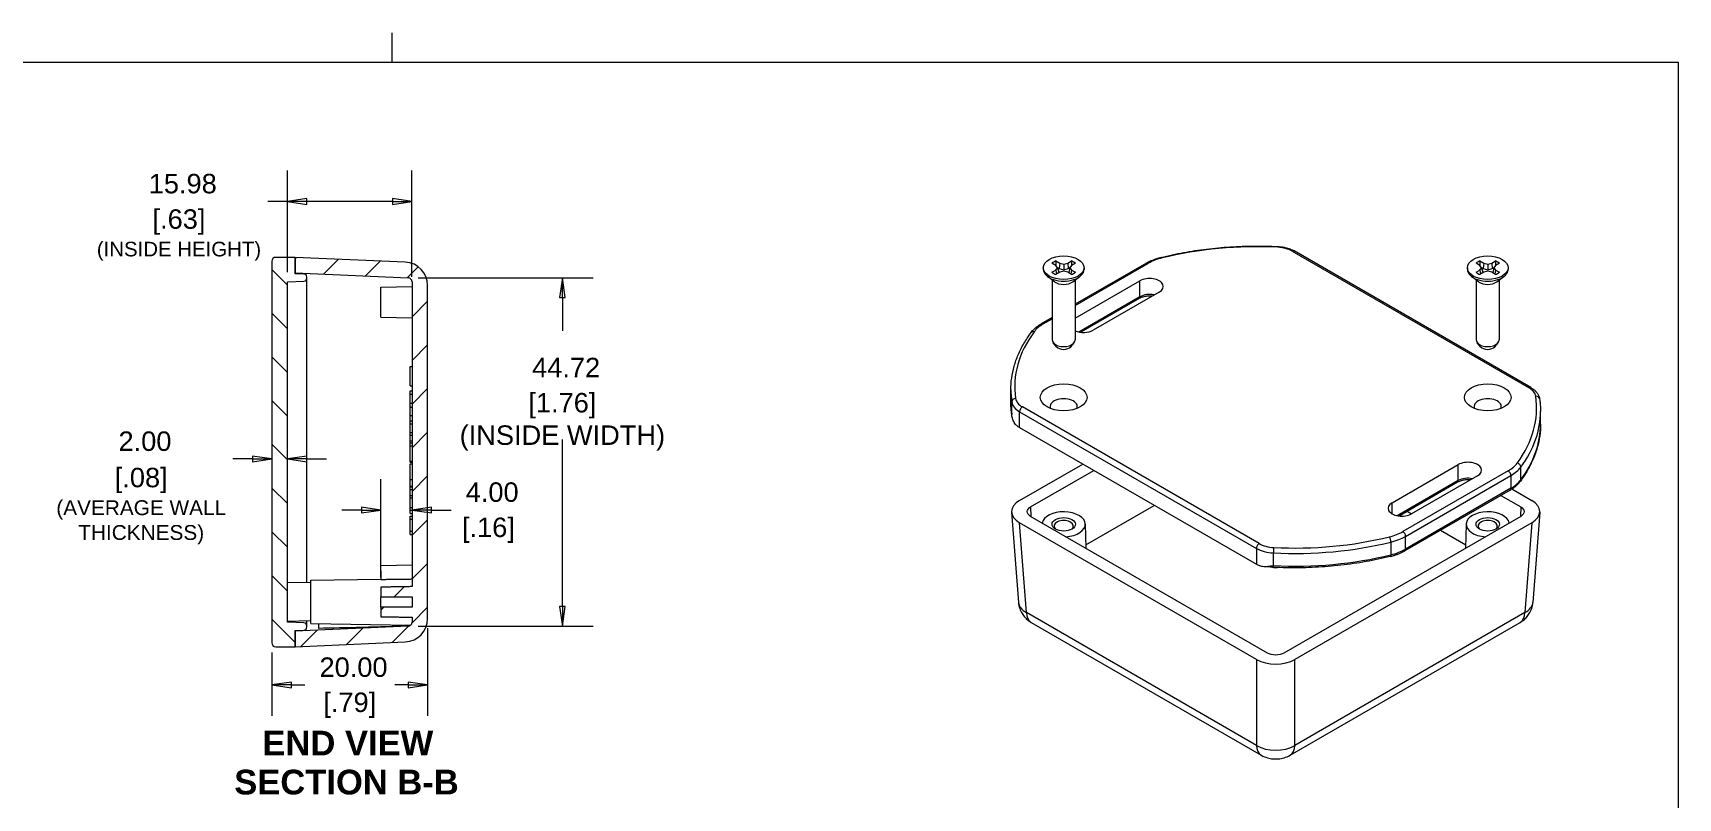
# Model space of a CAD drawing. Header units: millimetres. Extents: x 6 to 343, y 6 to 264.
# Drawn here: x 128.5 to 339.7, y 165.9 to 264.1 of the extents above; entities that cross this region are included whole.
import ezdxf

# ---------------------------------------------------------------- set-up
doc = ezdxf.new("R2010")
doc.units = ezdxf.units.MM
doc.header["$LTSCALE"] = 1.25
for name, color, linetype, lineweight in [('Dimension (ANSI)', 7, 'Continuous', 9), ('Hatch (ANSI)', 7, 'Continuous', 9), ('Sketch Geometry (ANSI)', 7, 'Continuous', 9), ('Symbol (ANSI)', 7, 'Continuous', 9), ('Visible (ANSI)', 7, 'Continuous', 9), ('Visible Narrow (ANSI)', 7, 'Continuous', 9)]:
    doc.layers.add(name, color=color, linetype=linetype, lineweight=lineweight)
doc.styles.add('Label Text (ANSI)', font='arialbd.ttf')
doc.styles.add('Note Text (ANSI)', font='arial.ttf')
doc.dimstyles.new('Default - mm (ANSI)', dxfattribs={"dimscale": 1.25, "dimtxt": 2, "dimasz": 2, "dimexe": 3.175, "dimexo": 1, "dimgap": 0.8, "dimtad": 0, "dimtih": 1, "dimtoh": 1, "dimrnd": 1e-08, "dimzin": 4, "dimdsep": 46, "dimtxsty": 'Note Text (ANSI)', "dimblk": 'Filled-1', "dimcen": 0.09, "dimdle": 10, "dimclrd": 256, "dimclre": 256, "dimclrt": 256, "dimadec": 1, "dimazin": 0, "dimtfac": 1.524, "dimtofl": 0, "dimtmove": 0, "dimatfit": 3, "dimfxl": 0, "dimtolj": 1, "dimtzin": 0, "dimlwd": -1, "dimlwe": -1, "dimarcsym": 0})

# ---------------------------------------------------------------- blocks, each defined once
blk = doc.blocks.new('Borders Default Border')
at = {"layer": 'Sketch Geometry (ANSI)'}
blk.add_line((139.7, 208.28), (139.7, 211.3), dxfattribs=at)
at = {"layer": 'Sketch Geometry (ANSI)', "flags": 128}
blk.add_lwpolyline([(7.62, 7.62), (7.62, 208.28), (271.78, 208.28), (271.78, 7.62), (7.62, 7.62)], dxfattribs=at)
blk = doc.blocks.new('Filled-1')
at = {"color": 0}
for p, q in [((0, 0), (-1, 0.15)), ((-1, 0.15), (-1, -0.15)), ((-1, 0), (0, 0)), ((-1, -0.15), (0, 0))]:
    blk.add_line(p, q, dxfattribs=at)
at = {"color": 0, "flags": 128}
blk.add_lwpolyline([(-1, -0.15), (0, 0), (-1, 0.15), (-1, -0.15)], dxfattribs=at)
at = {"color": 0}
blk.add_solid([(-1, -0.15), (0, 0), (-1, 0.15), (-1, -0.15)], dxfattribs=at)
blk = doc.blocks.new('*D9')
at = {"layer": 'Defpoints', "color": 0, "transparency": 16777216}
for p in [(177.14, 242.47), (161.16, 232.16), (177.14, 231.54)]:
    blk.add_point(p, dxfattribs=at)
at = {"layer": 'Dimension (ANSI)', "transparency": 16777216}
for p, q in [((161.16, 233.41), (161.16, 246.44)), ((177.14, 232.79), (177.14, 246.44)), ((161.16, 242.47), (158.66, 242.47)), ((174.64, 242.47), (163.66, 242.47))]:
    blk.add_line(p, q, dxfattribs=at)
at = {"layer": 'Dimension (ANSI)', "transparency": 16777216, "xscale": 2.5, "yscale": 2.5, "zscale": 2.5, "rotation": 180}
blk.add_blockref('Filled-1', (161.16, 242.47), dxfattribs=at)
at = {"layer": 'Dimension (ANSI)', "transparency": 16777216, "xscale": 2.5, "yscale": 2.5, "zscale": 2.5}
blk.add_blockref('Filled-1', (177.14, 242.47), dxfattribs=at)
at = {"layer": 'Dimension (ANSI)', "transparency": 16777216, "char_height": 2.5, "attachment_point": 5, "style": 'Note Text (ANSI)'}
for s, insert in [('\\A1; 15.98', (147.23, 244.75)), ('\\A1;[.63]{\\P\\fArial|b0|i0;\\H1.8750;(INSIDE HEIGHT)}', (147.23, 238.16))]:
    blk.add_mtext(s, dxfattribs=dict(at, insert=insert))
blk = doc.blocks.new('*D10')
at = {"layer": 'Defpoints', "color": 0, "transparency": 16777216}
for p in [(176.68, 232.66), (176.68, 187.94), (196.46, 187.94)]:
    blk.add_point(p, dxfattribs=at)
at = {"layer": 'Dimension (ANSI)', "transparency": 16777216}
for p, q in [((177.93, 232.66), (200.43, 232.66)), ((196.46, 230.16), (196.46, 225.88)), ((196.46, 190.44), (196.46, 211.91)), ((177.93, 187.94), (200.43, 187.94))]:
    blk.add_line(p, q, dxfattribs=at)
at = {"layer": 'Dimension (ANSI)', "transparency": 16777216, "xscale": 2.5, "yscale": 2.5, "zscale": 2.5}
for p, rotation in [((196.46, 232.66), 90), ((196.46, 187.94), 270)]:
    blk.add_blockref('Filled-1', p, dxfattribs=dict(at, rotation=rotation))
at = {"layer": 'Dimension (ANSI)', "transparency": 16777216, "char_height": 2.5, "attachment_point": 5, "style": 'Note Text (ANSI)'}
for s, insert in [('\\A1; 44.72{\\fArial|b0|i0;\\H1.9108;}', (196.46, 221.15)), ('\\A1;[1.76]{\\P(INSIDE WIDTH)}', (196.46, 214.17))]:
    blk.add_mtext(s, dxfattribs=dict(at, insert=insert))
blk = doc.blocks.new('*D32')
at = {"layer": 'Defpoints', "color": 0, "transparency": 16777216}
for p in [(159.16, 214.49), (161.16, 214.07), (159.16, 209.4)]:
    blk.add_point(p, dxfattribs=at)
at = {"layer": 'Dimension (ANSI)', "transparency": 16777216}
for p, q in [((156.66, 209.4), (154.16, 209.4)), ((163.66, 209.4), (166.16, 209.4))]:
    blk.add_line(p, q, dxfattribs=at)
at = {"layer": 'Dimension (ANSI)', "transparency": 16777216, "xscale": 2.5, "yscale": 2.5, "zscale": 2.5}
blk.add_blockref('Filled-1', (159.16, 209.4), dxfattribs=at)
at = {"layer": 'Dimension (ANSI)', "transparency": 16777216, "xscale": 2.5, "yscale": 2.5, "zscale": 2.5, "rotation": 180}
blk.add_blockref('Filled-1', (161.16, 209.4), dxfattribs=at)
at = {"layer": 'Dimension (ANSI)', "transparency": 16777216, "char_height": 2.5, "attachment_point": 5, "style": 'Note Text (ANSI)'}
for s, insert in [('\\A1; 2.00', (142.38, 211.67)), ('\\A1;[.08]{\\P\\fArial|b0|i0;\\H1.9108;(AVERAGE WALL\\PTHICKNESS)}', (142.38, 203.35))]:
    blk.add_mtext(s, dxfattribs=dict(at, insert=insert))
blk = doc.blocks.new('*D33')
at = {"layer": 'Defpoints', "color": 0, "transparency": 16777216}
for p in [(179.16, 188.91), (159.16, 185.79), (179.16, 180.38)]:
    blk.add_point(p, dxfattribs=at)
at = {"layer": 'Dimension (ANSI)', "transparency": 16777216}
for p, q in [((179.16, 187.66), (179.16, 176.41)), ((159.16, 184.54), (159.16, 176.41)), ((161.66, 180.38), (163.38, 180.38)), ((176.66, 180.38), (174.93, 180.38))]:
    blk.add_line(p, q, dxfattribs=at)
at = {"layer": 'Dimension (ANSI)', "transparency": 16777216, "xscale": 2.5, "yscale": 2.5, "zscale": 2.5, "rotation": 180}
blk.add_blockref('Filled-1', (159.16, 180.38), dxfattribs=at)
at = {"layer": 'Dimension (ANSI)', "transparency": 16777216, "xscale": 2.5, "yscale": 2.5, "zscale": 2.5}
blk.add_blockref('Filled-1', (179.16, 180.38), dxfattribs=at)
at = {"layer": 'Dimension (ANSI)', "transparency": 16777216, "char_height": 2.5, "attachment_point": 5, "style": 'Note Text (ANSI)'}
for s, insert in [('\\A1; 20.00', (169.16, 182.65)), ('\\A1;[.79]', (169.16, 177.78))]:
    blk.add_mtext(s, dxfattribs=dict(at, insert=insert))
blk = doc.blocks.new('*D38')
at = {"layer": 'Defpoints', "color": 0, "transparency": 16777216}
for p in [(177.16, 202.85), (173.16, 192.94), (177.16, 188.43)]:
    blk.add_point(p, dxfattribs=at)
at = {"layer": 'Dimension (ANSI)', "transparency": 16777216}
for p, q in [((173.16, 194.19), (173.16, 206.82)), ((170.66, 202.85), (168.16, 202.85)), ((179.66, 202.85), (182.16, 202.85))]:
    blk.add_line(p, q, dxfattribs=at)
at = {"layer": 'Dimension (ANSI)', "transparency": 16777216, "xscale": 2.5, "yscale": 2.5, "zscale": 2.5}
blk.add_blockref('Filled-1', (173.16, 202.85), dxfattribs=at)
at = {"layer": 'Dimension (ANSI)', "transparency": 16777216, "xscale": 2.5, "yscale": 2.5, "zscale": 2.5, "rotation": 180}
blk.add_blockref('Filled-1', (177.16, 202.85), dxfattribs=at)
at = {"layer": 'Dimension (ANSI)', "transparency": 16777216, "char_height": 2.5, "attachment_point": 5, "style": 'Note Text (ANSI)'}
for s, insert in [('\\A1; 4.00', (186.96, 205.13)), ('\\A1;[.16]', (186.96, 200.25))]:
    blk.add_mtext(s, dxfattribs=dict(at, insert=insert))

msp = doc.modelspace()

# ---------------------------------------------------------------- hatches: boundary and pattern name
at = {"layer": 'Hatch (ANSI)'}
h = msp.add_hatch(dxfattribs=at)
h.set_pattern_fill('ANSI31', color=256, scale=31.75, angle=90.00021, style=0)
h.set_pattern_definition([(135.0002, (0, 0), (-2.80632, -2.80634), [])])
edge = h.paths.add_edge_path()
edge.add_ellipse((163.2558, 187.9559), major_axis=(0.4, 0), ratio=1, start_angle=0, end_angle=88)
edge.add_line((163.2698, 188.3557), (161.1558, 188.4295))
edge.add_line((161.1558, 188.4295), (161.1558, 232.1597))
edge.add_line((161.1558, 232.1597), (163.2698, 232.2335))
edge.add_ellipse((163.2558, 232.6333), major_axis=(0.014, -0.3998), ratio=1, start_angle=0, end_angle=88)
edge.add_line((163.6558, 232.6333), (163.6558, 232.7559))
edge.add_ellipse((163.2558, 232.7559), major_axis=(0.4, 0), ratio=1, start_angle=0, end_angle=88)
edge.add_line((163.2698, 233.1557), (162.1558, 233.1946))
edge.add_line((162.1558, 233.1946), (162.1558, 233.2946))
edge.add_line((162.1558, 233.2946), (162.1558, 235.2946))
edge.add_line((162.1558, 235.2946), (159.6558, 235.2946))
edge.add_ellipse((159.6558, 234.7946), major_axis=(0, 0.5), ratio=1, start_angle=0, end_angle=90)
edge.add_line((159.1558, 234.7946), (159.1558, 185.7946))
edge.add_ellipse((159.6558, 185.7946), major_axis=(-0.5, 0), ratio=1, start_angle=0, end_angle=90)
edge.add_line((159.6558, 185.2946), (162.1558, 185.2946))
edge.add_line((162.1558, 185.2946), (162.1558, 187.2946))
edge.add_line((162.1558, 187.2946), (162.1558, 187.3946))
edge.add_line((162.1558, 187.3946), (163.2698, 187.4335))
edge.add_ellipse((163.2558, 187.8333), major_axis=(0.014, -0.3998), ratio=1, start_angle=0, end_angle=88)
edge.add_line((163.6558, 187.8333), (163.6558, 187.9559))
h = msp.add_hatch(dxfattribs=at)
h.set_pattern_fill('ANSI31', color=256, scale=31.75, style=0)
h.set_pattern_definition([(45, (0, 0), (-2.80633, 2.80633), [])])
edge = h.paths.add_edge_path()
edge.add_line((177.1558, 190.3903), (173.1558, 190.3903))
edge.add_line((173.1558, 190.3903), (173.1558, 189.1496))
edge.add_line((173.1558, 189.1496), (177.1558, 189.0785))
edge.add_line((177.1558, 189.0785), (177.1558, 188.4282))
edge.add_ellipse((176.6558, 188.4282), major_axis=(0.5, 0), ratio=1, start_angle=272.5, end_angle=360, ccw=False)
edge.add_line((176.6776, 187.9286), (162.1558, 187.2946))
edge.add_line((162.1558, 187.2946), (162.1558, 185.2946))
edge.add_line((162.1558, 185.2946), (176.2867, 185.9116))
edge.add_ellipse((176.1558, 188.9087), major_axis=(0.1309, -2.9971), ratio=1, start_angle=0, end_angle=87.5)
edge.add_line((179.1558, 188.9087), (179.1558, 231.6805))
edge.add_ellipse((176.1558, 231.6805), major_axis=(3, 0), ratio=1, start_angle=0, end_angle=87.5)
edge.add_line((176.2867, 234.6776), (162.1558, 235.2946))
edge.add_line((162.1558, 235.2946), (162.1558, 233.2946))
edge.add_line((162.1558, 233.2946), (176.6776, 232.6606))
edge.add_ellipse((176.6558, 232.161), major_axis=(0.0218, 0.4995), ratio=1, start_angle=272.5, end_angle=360, ccw=False)
edge.add_line((177.1558, 232.161), (177.1558, 193.0107))
edge.add_line((177.1558, 193.0107), (173.1558, 192.9396))
edge.add_line((173.1558, 192.9396), (173.1558, 191.6989))
edge.add_line((173.1558, 191.6989), (177.1558, 191.6989))
edge.add_line((177.1558, 191.6989), (177.1558, 190.3903))

# ---------------------------------------------------------------- linework, layer by layer
at = {"layer": 'Visible (ANSI)'}
for p, q in [((159.1558, 234.7946), (159.1558, 185.7946)), ((162.1558, 235.2946), (159.6558, 235.2946)), ((176.2867, 234.6776), (162.1558, 235.2946)), ((162.1558, 235.2946), (162.1558, 233.2946)), ((162.1558, 233.1946), (162.1558, 235.2946)), ((259.815, 234.2573), (259.3301, 234.5373)), ((259.833, 234.8276), (260.3179, 234.5477)), ((260.3179, 234.5477), (260.2407, 233.8604)), ((260.3179, 234.5477), (260.8317, 234.4169)), ((260.8317, 234.4169), (261.3455, 234.5477)), ((261.3455, 234.5477), (261.8304, 234.8276)), ((261.3455, 234.5477), (261.4227, 233.8604)), ((262.3333, 234.5373), (261.8484, 234.2573)), ((271.4764, 234.5672), (262.3049, 229.272)), ((320.8322, 218.5608), (290.4266, 236.1155)), ((314.2622, 234.2573), (313.7773, 234.5373)), ((314.2802, 234.8276), (314.7651, 234.5477)), ((314.7651, 234.5477), (314.6879, 233.8604)), ((314.7651, 234.5477), (315.2789, 234.4169)), ((315.2789, 234.4169), (315.7927, 234.5477)), ((315.7927, 234.5477), (316.2776, 234.8276)), ((315.7927, 234.5477), (315.8699, 233.8604)), ((316.7805, 234.5373), (316.2956, 234.2573)), ((162.1558, 233.2946), (176.6776, 232.6606)), ((163.2698, 233.1557), (162.1558, 233.1946)), ((163.6558, 232.6333), (163.6558, 232.7559)), ((163.6558, 231.7946), (163.6558, 232.6333)), ((258.2155, 233.9607), (258.2155, 233.7533)), ((259.6697, 232.1569), (258.7681, 232.8248)), ((259.3301, 233.3841), (259.815, 233.6641)), ((259.3585, 232.3874), (259.3585, 224.6903)), ((260.0414, 233.9607), (259.815, 234.2573)), ((259.815, 233.6641), (260.0414, 233.9607)), ((259.815, 233.6641), (259.9045, 233.135)), ((260.3179, 233.3737), (259.833, 233.0937)), ((260.0213, 233.987), (260.2407, 233.8604)), ((260.0414, 233.9607), (260.1883, 233.3385)), ((260.1341, 233.2676), (260.1883, 233.3385)), ((260.2407, 233.8604), (260.8317, 233.71)), ((260.8317, 233.5044), (260.3179, 233.3737)), ((260.8317, 234.4169), (260.8317, 233.71)), ((260.8317, 233.71), (261.4227, 233.8604)), ((261.3455, 233.3737), (260.8317, 233.5044)), ((261.8304, 233.0937), (261.3455, 233.3737)), ((261.4227, 233.8604), (261.642, 233.987)), ((261.6219, 233.9607), (261.4751, 233.3385)), ((261.4751, 233.3385), (261.5292, 233.2676)), ((261.8484, 234.2573), (261.6219, 233.9607)), ((261.6219, 233.9607), (261.8484, 233.6641)), ((261.8484, 233.6641), (261.7589, 233.135)), ((261.8484, 233.6641), (262.3333, 233.3841)), ((261.9937, 232.1569), (262.8953, 232.8248)), ((262.3049, 232.3874), (262.3049, 224.6903)), ((263.4479, 233.9607), (263.4479, 233.7533)), ((312.6627, 233.9607), (312.6627, 233.7533)), ((314.1169, 232.1569), (313.2153, 232.8248)), ((313.7773, 233.3841), (314.2622, 233.6641)), ((313.8057, 232.3874), (313.8057, 224.6903)), ((314.4886, 233.9607), (314.2622, 234.2573)), ((314.2622, 233.6641), (314.4886, 233.9607)), ((314.2622, 233.6641), (314.3517, 233.135)), ((314.7651, 233.3737), (314.2802, 233.0937)), ((314.4685, 233.987), (314.6879, 233.8604)), ((314.4886, 233.9607), (314.6355, 233.3385)), ((314.5814, 233.2676), (314.6355, 233.3385)), ((314.6879, 233.8604), (315.2789, 233.71)), ((315.2789, 233.5044), (314.7651, 233.3737)), ((315.2789, 234.4169), (315.2789, 233.71)), ((315.2789, 233.71), (315.8699, 233.8604)), ((315.7927, 233.3737), (315.2789, 233.5044)), ((316.2776, 233.0937), (315.7927, 233.3737)), ((315.8699, 233.8604), (316.0893, 233.987)), ((316.0692, 233.9607), (315.9223, 233.3385)), ((315.9223, 233.3385), (315.9765, 233.2676)), ((316.2956, 234.2573), (316.0692, 233.9607)), ((316.0692, 233.9607), (316.2956, 233.6641)), ((316.2956, 233.6641), (316.2061, 233.135)), ((316.2956, 233.6641), (316.7805, 233.3841)), ((316.4409, 232.1569), (317.3425, 232.8248)), ((316.7521, 232.3874), (316.7521, 224.6903)), ((317.8951, 233.9607), (317.8951, 233.7533)), ((161.1558, 232.1597), (163.2698, 232.2335)), ((161.1558, 188.4295), (161.1558, 232.1597)), ((163.6558, 193.501), (163.6558, 231.7946)), ((173.1558, 231.4748), (177.1558, 231.5446)), ((173.1558, 227.6144), (173.1558, 231.4748)), ((177.1558, 232.161), (177.1558, 193.0107)), ((179.1558, 188.9087), (179.1558, 231.6805)), ((262.3049, 227.4699), (270.6251, 232.2736)), ((273.1, 230.8448), (264.6147, 225.9458)), ((270.5216, 230.0035), (263.0181, 225.6714)), ((173.1558, 227.6144), (177.1558, 227.5446)), ((259.3585, 227.5709), (257.9602, 226.7636)), ((259.9117, 223.8193), (259.4976, 224.3295)), ((261.7517, 223.8193), (262.1657, 224.3295)), ((314.3589, 223.8193), (313.9449, 224.3295)), ((316.1989, 223.8193), (316.6129, 224.3295)), ((176.9058, 219.8876), (176.9058, 221.2847)), ((176.9058, 221.2847), (177.1558, 221.2847)), ((176.9058, 218.8038), (176.9058, 219.8876)), ((176.9058, 218.8038), (177.1558, 218.8038)), ((176.9058, 217.7314), (176.9058, 218.1384)), ((176.9058, 218.1384), (177.1558, 218.1384)), ((176.9058, 216.564), (176.9058, 217.7314)), ((176.9058, 217.7314), (177.1558, 217.7314)), ((254.0475, 216.653), (254.0475, 218.286)), ((176.9058, 216.0679), (176.9058, 216.564)), ((176.9058, 216.564), (177.1558, 216.564)), ((176.9058, 215.67), (176.9058, 216.0679)), ((176.9058, 216.0679), (177.1558, 216.0679)), ((176.9058, 215.0023), (176.9058, 215.67)), ((322.0631, 213.8871), (322.0631, 215.5201)), ((176.9058, 214.7805), (176.9058, 215.0023)), ((176.9058, 215.0023), (177.1558, 215.0023)), ((176.9058, 214.3209), (176.9058, 214.7805)), ((176.9058, 213.923), (176.9058, 214.3209)), ((176.9058, 214.3209), (177.1558, 214.3209)), ((176.9058, 213.923), (177.1558, 213.923)), ((176.9058, 213.8327), (176.9058, 213.923)), ((176.9058, 212.8232), (176.9058, 213.8327)), ((255.1748, 213.433), (285.5804, 195.8783)), ((176.9058, 212.4551), (176.9058, 212.8232)), ((176.9058, 212.8232), (177.1558, 212.8232)), ((176.9058, 211.7188), (176.9058, 212.4551)), ((176.9058, 212.4551), (177.1558, 212.4551)), ((176.9058, 211.4958), (176.9058, 211.7188)), ((176.9058, 211.7188), (177.1558, 211.7188)), ((176.9058, 211.0968), (176.9058, 211.4958)), ((176.9058, 211.4958), (177.1558, 211.4958)), ((176.9058, 210.859), (176.9058, 211.0968)), ((176.9058, 211.0968), (177.1558, 211.0968)), ((176.9058, 210.0724), (176.9058, 210.859)), ((176.9058, 209.1075), (176.9058, 210.0724)), ((176.9058, 209.0126), (176.9058, 209.1075)), ((176.9058, 209.1075), (177.1558, 209.1075)), ((176.9058, 209.0126), (177.1558, 209.0126)), ((176.9058, 208.529), (176.9058, 208.7668)), ((176.9058, 208.7668), (177.1558, 208.7668)), ((176.9058, 207.7424), (176.9058, 208.529)), ((176.9058, 206.7775), (176.9058, 207.7424)), ((255.1725, 204.0742), (263.2786, 208.7543)), ((256.5867, 203.2577), (264.6928, 207.9378)), ((303.0106, 203.7779), (311.4959, 208.6769)), ((313.9708, 207.248), (305.4855, 202.349)), ((176.9058, 206.7717), (176.9058, 206.7775)), ((176.9058, 206.7775), (177.1558, 206.7775)), ((176.9058, 205.9028), (176.9058, 206.7717)), ((176.9058, 206.7717), (177.1558, 206.7717)), ((176.9058, 205.8331), (176.9058, 205.9028)), ((176.9058, 205.9028), (177.1558, 205.9028)), ((176.9058, 205.465), (176.9058, 205.8331)), ((176.9058, 205.8331), (177.1558, 205.8331)), ((176.9058, 204.7287), (176.9058, 205.465)), ((176.9058, 205.465), (177.1558, 205.465)), ((311.3923, 206.4067), (303.8889, 202.0746)), ((318.1504, 205.4096), (304.6342, 197.606)), ((318.3812, 205.5504), (320.9381, 204.0742)), ((176.9058, 204.4166), (176.9058, 204.7287)), ((176.9058, 204.7287), (177.1558, 204.7287)), ((176.9058, 203.1589), (176.9058, 204.4166)), ((176.9058, 204.4166), (177.1558, 204.4166)), ((176.9058, 202.8297), (176.9058, 203.1589)), ((176.9058, 203.1589), (177.1558, 203.1589)), ((176.9058, 202.4089), (176.9058, 202.8297)), ((176.9058, 202.8297), (177.1558, 202.8297)), ((263.6617, 198.361), (272.471, 203.447)), ((316.9736, 204.7301), (319.5239, 203.2577)), ((176.9058, 202.4089), (177.1558, 202.4089)), ((176.9058, 201.6772), (176.9058, 202.0751)), ((176.9058, 202.0751), (177.1558, 202.0751)), ((176.9058, 200.1224), (176.9058, 201.6772)), ((176.9058, 201.6772), (177.1558, 201.6772)), ((254.1511, 202.5587), (255.0269, 190.977)), ((285.5828, 183.6618), (255.1725, 201.2192)), ((286.997, 184.4783), (256.5867, 202.0357)), ((263.6046, 201.0335), (263.6706, 197.9458)), ((319.5239, 202.0357), (289.1136, 184.4783)), ((320.9381, 201.2192), (290.5278, 183.6618)), ((304.9528, 202.6889), (305.5135, 202.3652)), ((312.506, 201.0335), (312.44, 197.9458)), ((321.9595, 202.5587), (321.0837, 190.977)), ((176.9058, 199.7245), (176.9058, 200.1224)), ((176.9058, 200.1224), (177.1558, 200.1224)), ((176.9058, 199.7245), (177.1558, 199.7245)), ((309.1955, 200.2394), (312.4489, 198.361)), ((173.1558, 195.7248), (177.1558, 195.7946)), ((173.1558, 195.0446), (173.1558, 195.7248)), ((173.1558, 195.0446), (173.1558, 193.8945)), ((164.1558, 193.4922), (161.1558, 193.5446)), ((164.1558, 193.8177), (173.1558, 193.9748)), ((164.1558, 188.2715), (164.1558, 193.8177)), ((173.1558, 192.9396), (173.1558, 191.6989)), ((173.1558, 191.6989), (177.1558, 191.6989)), ((173.1558, 190.3903), (173.1558, 191.6989)), ((177.1558, 190.3903), (173.1558, 190.3903)), ((173.1558, 190.3903), (173.1558, 189.1496)), ((177.1558, 191.6989), (177.1558, 190.3903)), ((164.1558, 188.597), (161.1558, 188.5446)), ((163.2698, 188.3557), (161.1558, 188.4295)), ((163.6558, 187.9559), (163.6558, 188.5882)), ((164.1558, 188.2715), (176.9802, 188.0477)), ((165.1558, 188.2541), (165.1558, 187.6419)), ((177.1558, 189.0785), (177.1558, 188.4282)), ((256.6643, 188.4138), (286.2021, 171.3601)), ((289.9085, 171.3601), (319.4463, 188.4138)), ((176.6776, 187.9286), (162.1558, 187.2946)), ((162.1558, 187.3946), (163.2698, 187.4335)), ((162.1558, 185.2946), (162.1558, 187.3946)), ((162.1558, 187.2946), (162.1558, 185.2946)), ((162.1558, 185.2946), (176.2867, 185.9116)), ((163.6558, 187.8333), (163.6558, 187.9559)), ((159.6558, 185.2946), (162.1558, 185.2946))]:
    msp.add_line(p, q, dxfattribs=at)
for centre, radius, start, end in [((159.6558, 234.7946), 0.5, 90, 180), ((176.1558, 231.6805), 3, 0, 87.5), ((163.2558, 232.7559), 0.4, 0, 88), ((163.2558, 232.6333), 0.4, 272, 0), ((176.6558, 232.161), 0.5, 0, 87.5), ((163.2558, 187.9559), 0.4, 0, 88), ((176.1558, 188.9087), 3, 272.5, 0), ((176.6558, 188.4282), 0.5, 272.5, 0), ((163.2558, 187.8333), 0.4, 272, 0), ((159.6558, 185.7946), 0.5, 180, 270)]:
    msp.add_arc(centre, radius, start, end, dxfattribs=at)
for centre, major_axis in [((260.8317, 233.9607), (-2.6162, 0)), ((315.2789, 233.9607), (-2.6162, 0)), ((260.8317, 217.3113), (3, 0)), ((315.2789, 217.3113), (3, 0)), ((260.8317, 201.0137), (1.5, 0)), ((315.2789, 201.0137), (1.5, 0))]:
    msp.add_ellipse(centre, major_axis=major_axis, ratio=0.57735027, dxfattribs=at)
for centre, major_axis, ratio, start_param, end_param in [((260.8317, 233.9607), (1.8034, 0), 0.57735027, 2.15771072, 2.55467826), ((260.8317, 233.9607), (1.8034, 0), 0.57735027, 0.58691439, 0.98388194), ((315.2789, 233.9607), (1.8034, 0), 0.57735027, 2.15771072, 2.55467826), ((315.2789, 233.9607), (1.8034, 0), 0.57735027, 0.58691439, 0.98388194), ((260.8317, 233.7533), (2.6162, 0), 0.57735027, 3.14159265, 6.28318531), ((260.8317, 233.9607), (-1.8034, 0), 0.57735027, 0.58691439, 0.98388194), ((260.8317, 233.9607), (-1.8034, 0), 0.57735027, 2.15771072, 2.55467826), ((271.8626, 231.5592), (1.75, 0), 0.57735027, 5.49778714, 8.6393798), ((315.2789, 233.7533), (2.6162, 0), 0.57735027, 3.14159265, 6.28318531), ((315.2789, 233.9607), (-1.8034, 0), 0.57735027, 0.58691439, 0.98388194), ((315.2789, 233.9607), (-1.8034, 0), 0.57735027, 2.15771072, 2.55467826), ((260.8317, 232.6797), (-1.4732, 0), 0.57735027, 0.66197837, 2.47961428), ((315.2789, 232.6797), (-1.4732, 0), 0.57735027, 0.66197837, 2.47961428), ((260.8317, 224.6903), (1.4732, 0), 0.57735027, 3.14159265, 6.28318531), ((263.3773, 226.6602), (-1.75, 0), 0.57735027, 0.91120862, 2.35619449), ((315.2789, 224.6903), (1.4732, 0), 0.57735027, 3.14159265, 6.28318531), ((260.8317, 224.0682), (-1.016, 0), 0.57735027, 0.43814903, 2.70344362), ((315.2789, 224.0682), (-1.016, 0), 0.57735027, 0.43814903, 2.70344362), ((260.8317, 216.1372), (1.75, 0), 0.57735027, 6.02721646, 9.68074681), ((315.2789, 216.1372), (1.75, 0), 0.57735027, 6.02721646, 9.68074681), ((257.6497, 214.8618), (3.5, 0), 0.57735027, 3.79925646, 3.92699082), ((312.7333, 207.9624), (1.75, 0), 0.57735027, 5.49778714, 8.6393798), ((257.6544, 202.6467), (-3.5067, 0), 0.57625282, 5.49873847, 7.06763214), ((304.248, 203.0635), (-1.75, 0), 0.57735027, 5.49778714, 8.6393798), ((318.4562, 202.6467), (3.5067, 0), 0.57625282, 5.49873847, 7.06763214), ((260.8317, 201.0137), (-2.7731, 0), 0.57735027, 1.67326745, 6.18071419), ((260.8317, 200.7789), (1.25, 0), 0.57735027, 5.74397356, 9.96398971), ((315.2789, 201.0137), (-2.7731, 0), 0.57735027, 3.24406377, 7.75151051), ((315.2789, 200.7789), (1.25, 0), 0.57735027, 5.74397356, 9.96398971), ((288.0553, 197.3072), (3.5, 0), 0.57735027, 3.92699082, 4.05472517), ((288.0553, 185.0948), (-3.5, 0), 0.57844981, 0.78634949, 2.35524316)]:
    msp.add_ellipse(centre, major_axis=major_axis, ratio=ratio, start_param=start_param, end_param=end_param, dxfattribs=at)
for points, knots in [([(273.339, 235.2954), (274.2808, 235.5272), (275.2419, 235.7323), (277.1935, 236.0875), (278.1841, 236.2375), (280.1854, 236.4809), (281.1962, 236.5744), (283.2285, 236.704), (284.25, 236.7402), (286.2943, 236.7547), (287.317, 236.7332), (288.3356, 236.6829)], [0.382405652, 0.382405652, 0.382405652, 0.382405652, 0.480065832, 0.480065832, 0.577726011, 0.577726011, 0.675386191, 0.675386191, 0.773046371, 0.773046371, 0.87070655, 0.87070655, 0.87070655, 0.87070655]), ([(288.3356, 236.6829), (288.4886, 236.6753), (288.6409, 236.6616), (288.9415, 236.6218), (289.0898, 236.5958), (289.3801, 236.5317), (289.5221, 236.4936), (289.7975, 236.4056), (289.931, 236.3557), (290.1873, 236.2443), (290.3101, 236.1828), (290.4266, 236.1155)], [0.87070655, 0.87070655, 0.87070655, 0.87070655, 1.010724506, 1.010724506, 1.150742461, 1.150742461, 1.290760416, 1.290760416, 1.430778371, 1.430778371, 1.570796327, 1.570796327, 1.570796327, 1.570796327]), ([(271.4764, 234.5672), (271.5851, 234.6299), (271.6974, 234.69), (271.9286, 234.8045), (272.0476, 234.859), (272.2914, 234.9621), (272.4164, 235.0109), (272.6716, 235.1024), (272.8019, 235.1452), (273.0671, 235.2249), (273.202, 235.2617), (273.339, 235.2954)], [0, 0, 0, 0, 0.07648113, 0.07648113, 0.152962261, 0.152962261, 0.229443391, 0.229443391, 0.305924522, 0.305924522, 0.382405652, 0.382405652, 0.382405652, 0.382405652]), ([(272.1627, 230.3036), (272.0456, 230.3141), (271.9263, 230.3185), (271.6174, 230.3135), (271.4284, 230.2942), (271.075, 230.2268), (270.9104, 230.179), (270.6761, 230.0852), (270.5941, 230.0454), (270.5216, 230.0035)], [5.343946881, 5.343946881, 5.343946881, 5.343946881, 5.525882501, 5.525882501, 5.81668395, 5.81668395, 6.104290211, 6.104290211, 6.283185307, 6.283185307, 6.283185307, 6.283185307]), ([(256.6376, 225.6276), (256.7026, 225.7156), (256.7729, 225.8014), (256.9229, 225.968), (257.0028, 226.0489), (257.1716, 226.2058), (257.2605, 226.2817), (257.4467, 226.4284), (257.544, 226.4991), (257.7464, 226.6354), (257.8515, 226.7008), (257.9602, 226.7636)], [5.900779655, 5.900779655, 5.900779655, 5.900779655, 5.977260786, 5.977260786, 6.053741916, 6.053741916, 6.130223046, 6.130223046, 6.206704177, 6.206704177, 6.283185307, 6.283185307, 6.283185307, 6.283185307]), ([(254.0475, 218.286), (254.0475, 218.7919), (254.0828, 219.2977), (254.2238, 220.3053), (254.3294, 220.807), (254.6097, 221.8022), (254.7844, 222.2958), (255.2011, 223.2713), (255.4431, 223.7532), (255.9922, 224.7022), (256.2992, 225.1693), (256.6376, 225.6276)], [5.497787144, 5.497787144, 5.497787144, 5.497787144, 5.578385646, 5.578385646, 5.658984148, 5.658984148, 5.739582651, 5.739582651, 5.820181153, 5.820181153, 5.900779655, 5.900779655, 5.900779655, 5.900779655]), ([(320.8322, 218.5608), (320.9487, 218.4936), (321.0589, 218.4205), (321.2646, 218.2628), (321.3601, 218.1782), (321.5337, 217.9969), (321.6119, 217.9004), (321.7475, 217.6957), (321.8049, 217.5875), (321.8946, 217.3616), (321.9268, 217.2439), (321.9446, 217.1239)], [1.570796327, 1.570796327, 1.570796327, 1.570796327, 1.710814282, 1.710814282, 1.850832237, 1.850832237, 1.990850193, 1.990850193, 2.130868148, 2.130868148, 2.270886103, 2.270886103, 2.270886103, 2.270886103]), ([(254.1823, 214.9431), (254.1643, 215.0567), (254.1481, 215.1704), (254.1194, 215.398), (254.1068, 215.5119), (254.0852, 215.7399), (254.0763, 215.8539), (254.0619, 216.0821), (254.0565, 216.1963), (254.0493, 216.4246), (254.0475, 216.5388), (254.0475, 216.653)], [5.4068137008, 5.4068137008, 5.4068137008, 5.4068137008, 5.4250083894, 5.4250083894, 5.443203078, 5.443203078, 5.4613977666, 5.4613977666, 5.4795924552, 5.4795924552, 5.4977871438, 5.4977871438, 5.4977871438, 5.4977871438]), ([(321.9446, 217.1239), (321.9604, 217.0173), (321.9746, 216.9106), (321.9999, 216.6971), (322.0109, 216.5903), (322.0299, 216.3764), (322.0378, 216.2695), (322.0505, 216.0555), (322.0552, 215.9484), (322.0615, 215.7343), (322.0631, 215.6272), (322.0631, 215.5201)], [2.2708861033, 2.2708861033, 2.2708861033, 2.2708861033, 2.2879477807, 2.2879477807, 2.305009458, 2.305009458, 2.3220711354, 2.3220711354, 2.3391328128, 2.3391328128, 2.3561944902, 2.3561944902, 2.3561944902, 2.3561944902]), ([(254.8797, 213.6266), (254.7764, 213.7039), (254.6724, 213.8099), (254.4607, 214.1042), (254.3684, 214.2877), (254.2319, 214.6699), (254.187, 214.8702), (254.1642, 215.0802), (254.1633, 215.0891), (254.1624, 215.0979)], [0.039783339, 0.039783339, 0.039783339, 0.039783339, 0.079337448, 0.079337448, 0.126779076, 0.126779076, 0.173966304, 0.173966304, 0.176036042, 0.176036042, 0.176036042, 0.176036042]), ([(322.0631, 213.8871), (322.0631, 213.3813), (322.0278, 212.8754), (321.8868, 211.8679), (321.7812, 211.3662), (321.5009, 210.3709), (321.3262, 209.8774), (320.9095, 208.9019), (320.6675, 208.4199), (320.1184, 207.4709), (319.8113, 207.0039), (319.473, 206.5456)], [2.35619449, 2.35619449, 2.35619449, 2.35619449, 2.436792992, 2.436792992, 2.517391495, 2.517391495, 2.597989997, 2.597989997, 2.678588499, 2.678588499, 2.759187002, 2.759187002, 2.759187002, 2.759187002]), ([(313.0335, 206.7069), (312.9164, 206.7174), (312.7971, 206.7217), (312.4882, 206.7167), (312.2992, 206.6975), (311.9458, 206.6301), (311.7812, 206.5822), (311.5469, 206.4884), (311.4648, 206.4486), (311.3923, 206.4067)], [5.343946881, 5.343946881, 5.343946881, 5.343946881, 5.525882501, 5.525882501, 5.81668395, 5.81668395, 6.104290211, 6.104290211, 6.283185307, 6.283185307, 6.283185307, 6.283185307]), ([(318.1504, 205.4096), (318.2591, 205.4723), (318.3642, 205.5378), (318.5666, 205.674), (318.6639, 205.7448), (318.8501, 205.8915), (318.939, 205.9674), (319.1078, 206.1242), (319.1876, 206.2051), (319.3377, 206.3718), (319.408, 206.4576), (319.473, 206.5456)], [3.141592654, 3.141592654, 3.141592654, 3.141592654, 3.218073784, 3.218073784, 3.294554914, 3.294554914, 3.371036045, 3.371036045, 3.447517175, 3.447517175, 3.523998306, 3.523998306, 3.523998306, 3.523998306]), ([(302.7716, 196.8778), (301.7523, 196.6269), (300.7104, 196.4072), (298.593, 196.0327), (297.5175, 195.8778), (295.3447, 195.6345), (294.2473, 195.546), (292.0427, 195.4364), (290.9354, 195.4152), (288.7232, 195.4405), (287.6182, 195.4869), (286.5205, 195.5669)], [3.523998306, 3.523998306, 3.523998306, 3.523998306, 3.629693299, 3.629693299, 3.735388292, 3.735388292, 3.841083285, 3.841083285, 3.946778278, 3.946778278, 4.052473272, 4.052473272, 4.052473272, 4.052473272]), ([(302.7716, 196.8778), (302.9085, 196.9115), (303.0435, 196.9483), (303.3087, 197.0279), (303.439, 197.0707), (303.6942, 197.1623), (303.8192, 197.211), (304.063, 197.3142), (304.182, 197.3687), (304.4132, 197.4832), (304.5255, 197.5432), (304.6342, 197.606)], [2.759187002, 2.759187002, 2.759187002, 2.759187002, 2.835668132, 2.835668132, 2.912149262, 2.912149262, 2.988630393, 2.988630393, 3.065111523, 3.065111523, 3.141592654, 3.141592654, 3.141592654, 3.141592654]), ([(287.7571, 195.702), (287.7469, 195.6996), (287.7368, 195.6971), (287.4952, 195.6397), (287.2655, 195.598), (286.815, 195.5546), (286.5929, 195.5527), (286.2042, 195.605), (286.0497, 195.6482), (285.9159, 195.7079)], [-0.00324652, -0.00324652, -0.00324652, -0.00324652, 0, 0, 0.07401629, 0.07401629, 0.148431623, 0.148431623, 0.210474861, 0.210474861, 0.210474861, 0.210474861]), ([(287.6388, 195.4972), (287.714, 195.4811), (287.7909, 195.4696), (287.9924, 195.4511), (288.1182, 195.4511), (288.2578, 195.4639), (288.2735, 195.4655), (288.2891, 195.4673)], [2.002349871, 2.002349871, 2.002349871, 2.002349871, 2.199114858, 2.199114858, 2.513274123, 2.513274123, 2.553103068, 2.553103068, 2.553103068, 2.553103068]), ([(255.0269, 190.977), (255.0473, 190.7073), (255.1028, 190.4442), (255.2653, 189.962), (255.3715, 189.7429), (255.6078, 189.3578), (255.7377, 189.1913), (256.0025, 188.9039), (256.1375, 188.7827), (256.4041, 188.5748), (256.5357, 188.488), (256.6643, 188.4138)], [0.043550396, 0.043550396, 0.043550396, 0.043550396, 0.191729684, 0.191729684, 0.339908973, 0.339908973, 0.488088261, 0.488088261, 0.636267549, 0.636267549, 0.784446837, 0.784446837, 0.784446837, 0.784446837]), ([(319.4463, 188.4138), (319.5749, 188.488), (319.7065, 188.5748), (319.9731, 188.7827), (320.1081, 188.9039), (320.3729, 189.1913), (320.5028, 189.3578), (320.7391, 189.7429), (320.8453, 189.962), (321.0078, 190.4442), (321.0633, 190.7073), (321.0837, 190.977)], [-0.784446837, -0.784446837, -0.784446837, -0.784446837, -0.636267549, -0.636267549, -0.488088261, -0.488088261, -0.339908973, -0.339908973, -0.191729684, -0.191729684, -0.043550396, -0.043550396, -0.043550396, -0.043550396]), ([(176.9789, 188.0477), (176.9658, 188.0371), (176.9517, 188.0272), (176.9055, 187.9984), (176.8708, 187.9821), (176.7842, 187.9535), (176.7317, 187.9442), (176.6776, 187.9423)], [-0.0348425602, -0.0348425602, -0.0348425602, -0.0348425602, -0.0288185043, -0.0288185043, -0.0162516758, -0.0162516758, 0, 0, 0, 0]), ([(286.2021, 171.3601), (286.4744, 171.2029), (286.7332, 171.1003), (287.2299, 170.9541), (287.4684, 170.9112), (287.9392, 170.8682), (288.1714, 170.8682), (288.6422, 170.9112), (288.8807, 170.9541), (289.3774, 171.1003), (289.6362, 171.2029), (289.9085, 171.3601)], [-0.78444684, -0.78444684, -0.78444684, -0.78444684, -0.4706681, -0.4706681, -0.15688937, -0.15688937, 0.15688937, 0.15688937, 0.4706681, 0.4706681, 0.78444684, 0.78444684, 0.78444684, 0.78444684])]:
    msp.add_open_spline(points, degree=3, knots=knots, dxfattribs=at)
for points, degree in [([(259.833, 234.8276), (259.8259, 234.5316), (259.8209, 234.2497)], 2), ([(261.8304, 234.8276), (261.8375, 234.5316), (261.8425, 234.2497)], 2), ([(314.2802, 234.8276), (314.2731, 234.5316), (314.2681, 234.2497)], 2), ([(316.2776, 234.8276), (316.2847, 234.5316), (316.2897, 234.2497)], 2), ([(256.5867, 202.0357), (256.3087, 202.1962), (255.9868, 202.6467), (256.3087, 203.0972), (256.5867, 203.2577)], 3), ([(319.5239, 203.2577), (319.8019, 203.0972), (320.1238, 202.6467), (319.8019, 202.1962), (319.5239, 202.0357)], 3), ([(177.1558, 193.9491), (175.1368, 193.9218), (173.1558, 193.8945)], 2), ([(176.6776, 187.9423), (173.1866, 187.8242), (168.3597, 187.7122), (165.1558, 187.6419)], 3), ([(289.1136, 184.4783), (288.8356, 184.3178), (288.0553, 184.1319), (287.275, 184.3178), (286.997, 184.4783)], 3)]:
    msp.add_open_spline(points, degree=degree, dxfattribs=at)
for points, weights in [([(177.1558, 193.0107), (175.119, 192.9745), (173.1558, 192.9396)], [1, 1.00016355244, 1]), ([(173.1558, 189.1496), (175.119, 189.1147), (177.1558, 189.0785)], [1, 1.00016355246, 1])]:
    msp.add_rational_spline(points, weights, degree=2, dxfattribs=at)
at = {"layer": 'Visible Narrow (ANSI)'}
for p, q in [((262.3049, 229.1029), (271.7264, 234.5424)), ((290.1766, 236.0907), (320.5822, 218.5361)), ((270.6251, 230.2324), (270.6251, 232.2736)), ((270.6251, 230.2324), (262.7896, 225.7085)), ((258.2102, 226.7388), (259.3585, 227.4018)), ((254.1624, 215.0979), (254.1624, 216.7309)), ((285.934, 198.5319), (255.5284, 216.0866)), ((255.1748, 215.4742), (285.5804, 197.9195)), ((255.1748, 213.433), (255.1748, 215.4742)), ((317.9004, 207.8838), (304.3842, 200.0802)), ((304.7378, 199.4679), (318.254, 207.2714)), ((311.4959, 206.6356), (311.4959, 208.6769)), ((318.254, 207.2714), (318.254, 205.6384)), ((319.5307, 206.7294), (319.5307, 208.3624)), ((311.4959, 206.6356), (303.6603, 202.1118)), ((318.254, 205.6384), (304.7378, 197.8349)), ((256.5867, 203.2577), (256.6329, 202.009)), ((303.0106, 202.349), (303.0106, 203.7779)), ((319.5239, 203.2577), (319.4777, 202.009)), ((256.045, 189.6814), (255.1725, 201.2192)), ((320.9381, 201.2192), (320.0656, 189.6814)), ((302.8482, 198.7307), (302.8482, 197.0978)), ((304.7378, 197.8349), (304.7378, 199.4679)), ((285.5804, 197.9195), (285.5804, 195.8783)), ((287.7571, 195.702), (287.7571, 197.335)), ((285.5828, 172.6278), (256.045, 189.6814)), ((320.0656, 189.6814), (290.5278, 172.6278)), ((285.5828, 183.6618), (285.5828, 172.6278)), ((290.5278, 172.6278), (290.5278, 183.6618))]:
    msp.add_line(p, q, dxfattribs=at)
for centre, major_axis, ratio, start_param, end_param in [((285.66, 218.6943), (31.1125, 0), 0.57735027, 1.48548794, 1.97378884), ((288.3109, 236.1835), (0.0247, 0.4994), 0.06956955, 0, 0.61719816), ((271.7264, 234.1342), (-0.25, 0.433), 0.57735027, 5.49778714, 6.28318531), ((275.6154, 232.2971), (5.5, 0), 0.57735027, 1.97378884, 2.35619449), ((273.4585, 234.8099), (-0.1195, 0.4855), 0.32020782, 5.62783268, 6.28318531), ((288.0553, 234.866), (3, 0), 0.57735027, 0.78539816, 1.48548794), ((290.1766, 235.6825), (0.25, 0.433), 0.57735027, 0, 0.78539816), ((271.8626, 229.5179), (-1.75, 0), 0.57735027, 4.36990186, 5.49778714), ((270.2716, 230.4365), (0.25, -0.433), 0.57735027, 0, 0.78539816), ((262.0993, 224.4935), (5.5, 0), 0.57735027, 2.35619449, 2.73860014), ((258.2102, 226.3306), (-0.25, 0.433), 0.57735027, 5.49778714, 6.28318531), ((285.66, 218.6943), (-31.1125, 0), 0.57735027, 5.8801928, 6.36849369), ((257.0398, 225.3305), (-0.4022, 0.297), 0.75108829, 5.21876939, 6.28318531), ((285.66, 218.286), (-31.6125, 0), 0.57735027, 0, 0.08530839), ((320.5822, 218.1278), (0.25, 0.433), 0.57735027, 0, 0.78539816), ((318.4609, 217.3113), (3, 0), 0.57735027, 0.08530839, 0.78539816), ((285.66, 216.653), (-31.6125, 0), 0.57735027, 0, 0.08530839), ((254.6606, 216.7555), (-0.4946, -0.0733), 0.81352735, 4.59246915, 6.16326548), ((257.6497, 216.9031), (-3.5, 0), 0.57735027, 0.08530839, 0.78539816), ((257.6497, 217.3113), (-3, 0), 0.57735027, 0.08530839, 0.78539816), ((255.5284, 215.6783), (0.25, 0.433), 0.57735027, 0.78539816, 2.35619449), ((290.4506, 215.9284), (31.1125, 0), 0.57735027, 5.8801928, 6.36849369), ((290.4506, 215.5201), (31.6125, 0), 0.57735027, 5.8801928, 6.28318531), ((321.45, 217.0507), (0.4946, 0.0733), 0.81352735, 0, 1.4508765), ((290.4506, 213.8871), (31.6125, 0), 0.57735027, 5.8801928, 6.28318531), ((314.0113, 210.1292), (-5.5, 0), 0.57735027, 2.35619449, 2.73860014), ((317.9004, 207.4756), (-0.25, 0.433), 0.57735027, 3.92699082, 5.49778714), ((314.0113, 209.7209), (6, 0), 0.57735027, 5.49778714, 5.8801928), ((319.0707, 208.4756), (0.4022, -0.297), 0.75108829, 0.50638041, 2.07717674), ((311.1423, 206.8398), (0.25, -0.433), 0.57735027, 0, 0.78539816), ((312.7333, 205.9212), (-1.75, 0), 0.57735027, 4.36990186, 5.49778714), ((317.9004, 205.8426), (0.25, -0.433), 0.57735027, 0, 0.78539816), ((314.0113, 208.0879), (-6, 0), 0.57735027, 2.35619449, 2.73860014), ((319.0707, 206.8426), (0.4022, -0.297), 0.75108829, 0, 0.50638041), ((290.4506, 215.5201), (31.6125, 0), 0.57735027, 4.62708059, 5.11538149), ((290.4506, 215.9284), (-31.1125, 0), 0.57735027, 1.48548794, 1.97378884), ((300.4952, 202.3256), (-5.5, 0), 0.57735027, 1.97378884, 2.35619449), ((302.6521, 198.9963), (-0.1195, 0.4855), 0.32020782, 4.05703635, 5.62783268), ((300.4952, 201.9173), (6, 0), 0.57735027, 5.11538149, 5.49778714), ((304.3842, 199.672), (-0.25, 0.433), 0.57735027, 3.92699082, 5.49778714), ((285.934, 198.1237), (0.25, 0.433), 0.57735027, 0.78539816, 2.35619449), ((288.0553, 199.3484), (3.5, 0), 0.57735027, 3.92699082, 4.62708059), ((288.0553, 199.7566), (-3, 0), 0.57735027, 0.78539816, 1.48548794), ((287.7997, 197.6226), (0.0247, 0.4994), 0.06956955, 0.61719816, 2.18799449), ((290.4506, 213.8871), (-31.6125, 0), 0.57735027, 1.48548794, 1.97378884), ((302.6521, 197.3633), (0.1195, -0.4855), 0.32020782, 0, 0.9154437), ((300.4952, 200.2844), (-6, 0), 0.57735027, 1.97378884, 2.35619449), ((304.3842, 198.039), (0.25, -0.433), 0.57735027, 0, 0.78539816), ((258.5189, 191.2158), (-3.4928, -0.2263), 0.57652188, 0.00621957, 0.74711601), ((317.5917, 191.2158), (3.4928, -0.2263), 0.57652188, 5.53606929, 6.27696574), ((258.1643, 191.0118), (-1.5, -2.5981), 0.57735027, 5.54142038, 6.28318531), ((317.9463, 191.0118), (1.5, -2.5981), 0.57735027, 0, 0.74176493), ((287.7021, 173.9582), (-1.5, -2.5981), 0.57735027, 5.54142038, 6.28318531), ((288.0553, 174.1629), (-3.5, 0), 0.61969766, 0.78634949, 2.35524316), ((288.4085, 173.9582), (1.5, -2.5981), 0.57735027, 0, 0.74176493)]:
    msp.add_ellipse(centre, major_axis=major_axis, ratio=ratio, start_param=start_param, end_param=end_param, dxfattribs=at)

# ---------------------------------------------------------------- block references
at = {"xscale": 1.25, "yscale": 1.25, "zscale": 1.25}
msp.add_blockref('Borders Default Border', (0, 0), dxfattribs=at)

# ---------------------------------------------------------------- texts
at = {"layer": 'Symbol (ANSI)', "char_height": 3.175, "attachment_point": 7, "style": 'Label Text (ANSI)'}
for s, insert in [('END VIEW', (157.9506, 171.3293)), ('SECTION B-B', (154.3282, 166.2771))]:
    msp.add_mtext(s, dxfattribs=dict(at, insert=insert))

# ---------------------------------------------------------------- dimensions: what is measured, and where the dimension line sits
at = {"layer": 'Dimension (ANSI)'}
for base, p1, p2, angle, text, override, picture, middle in [((177.1403, 242.473), (161.1558, 232.1597), (177.1403, 231.5443), 180, ' <>\\X[.63]{\\P\\fArial|b0|i0;\\H1.8750;(INSIDE HEIGHT)}', {"dimgap": 0.8, "dimtih": 0, "dimtoh": 0, "dimdec": 2, "dimpost": '\\X', "dimtol": 0, "dimlim": 0, "dimtp": 0, "dimtm": 0, "dimtdec": 2, "dimatfit": 2}, '*D9', (147.232, 242.473)), ((196.4622, 187.9423), (176.6776, 232.6606), (176.6776, 187.9423), 90, ' <>{\\fArial|b0|i0;\\H1.9108;}\\X[1.76]{\\P(INSIDE WIDTH)}', {"dimgap": 0.8, "dimdec": 2, "dimpost": '\\X', "dimtol": 0, "dimlim": 0, "dimtp": 0, "dimtm": 0, "dimtdec": 2, "dimatfit": 1}, '*D10', (196.4622, 218.8972)), ((159.1558, 209.3962), (161.1558, 214.0717), (159.1558, 214.4875), 180, ' <>\\X[.08]{\\P\\fArial|b0|i0;\\H1.9108;(AVERAGE WALL\\PTHICKNESS)}', {"dimgap": 0.8, "dimtih": 0, "dimtoh": 0, "dimdec": 2, "dimpost": '\\X', "dimse1": 1, "dimse2": 1, "dimtol": 0, "dimlim": 0, "dimtp": 0, "dimtm": 0, "dimtdec": 2, "dimatfit": 1}, '*D32', (142.3811, 209.3962)), ((177.1558, 202.8517), (173.1558, 192.9396), (177.1558, 188.4282), 180, ' <>\\X[.16]', {"dimgap": 0.8, "dimtih": 0, "dimtoh": 0, "dimdec": 2, "dimpost": '\\X', "dimse2": 1, "dimtol": 0, "dimlim": 0, "dimtp": 0, "dimtm": 0, "dimtdec": 2, "dimatfit": 1}, '*D38', (186.9561, 202.8517)), ((179.1558, 180.3785), (159.1558, 185.7946), (179.1558, 188.9087), 180, ' <>\\X[.79]', {"dimgap": 0.8, "dimtih": 0, "dimtoh": 0, "dimdec": 2, "dimpost": '\\X', "dimtol": 0, "dimlim": 0, "dimtp": 0, "dimtm": 0, "dimtdec": 2, "dimatfit": 1}, '*D33', (169.1558, 180.3785))]:
    dim = msp.add_linear_dim(base=base, p1=p1, p2=p2, angle=angle, text=text, dimstyle='Default - mm (ANSI)', override=override, dxfattribs=at)
    dim.commit()
    dim.dimension.update_dxf_attribs({"geometry": picture, "text_midpoint": middle, "dimtype": 160})

doc.saveas('drawing.dxf')
